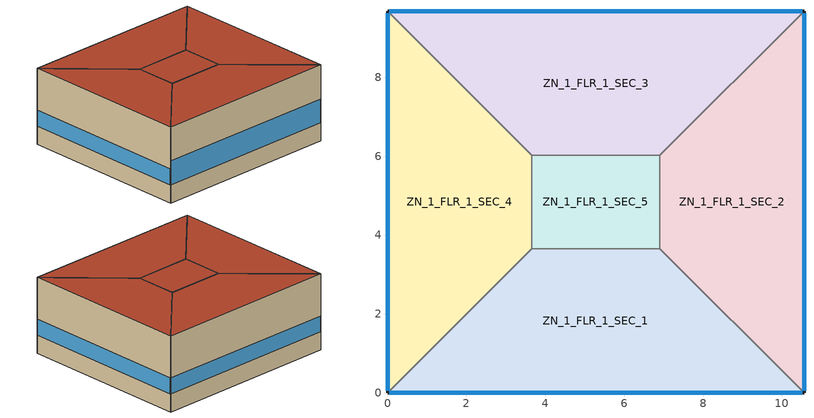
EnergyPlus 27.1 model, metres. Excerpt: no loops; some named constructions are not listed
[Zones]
ZN_1_FLR_1_SEC_1
 floor ground (ASHRAE 90.1-2004_Sec 5.5-4_Unheated_Ext-slab): 3.66,3.66 6.9,3.66 10.56,0 0,0 z0
 wall outside (CBECS_New_Restaurant_North_Mass_Ext-wall): 0,0 10.56,0 z0:4.22
 wall to ZN_1_FLR_1_SEC_2 (ASHRAE 90.1-2004_Sec 5.5-4_Interior Wall_Int-Wall): 10.56,0 6.9,3.66 z0:4.22
 wall to ZN_1_FLR_1_SEC_5 (ASHRAE 90.1-2004_Sec 5.5-4_Interior Wall_Int-Wall): 6.9,3.66 3.66,3.66 z0:4.22
 wall to ZN_1_FLR_1_SEC_4 (ASHRAE 90.1-2004_Sec 5.5-4_Interior Wall_Int-Wall): 3.66,3.66 0,0 z0:4.22
 window (CBECS_Windows_Single_Pane_Tinted_0_1_fixed_north_window): 0.05,0 10.51,0 z1:2.33
 roof outside (CBECS_New_Restaurant_North_IEAD_Roof): 0,0 10.56,0 6.9,3.66 3.66,3.66 z4.22
ZN_1_FLR_1_SEC_2
 floor ground (ASHRAE 90.1-2004_Sec 5.5-4_Unheated_Ext-slab): 6.9,3.66 6.9,6.02 10.56,9.68 10.56,0 z0
 wall outside (CBECS_New_Restaurant_North_Mass_Ext-wall): 10.56,0 10.56,9.68 z0:4.22
 wall to ZN_1_FLR_1_SEC_3 (ASHRAE 90.1-2004_Sec 5.5-4_Interior Wall_Int-Wall): 10.56,9.68 6.9,6.02 z0:4.22
 wall to ZN_1_FLR_1_SEC_5 (ASHRAE 90.1-2004_Sec 5.5-4_Interior Wall_Int-Wall): 6.9,6.02 6.9,3.66 z0:4.22
 window (CBECS_Windows_Single_Pane_Tinted_0_1_fixed_west_window): 10.56,0.05 10.56,9.63 z1:1.89
 roof outside (CBECS_New_Restaurant_North_IEAD_Roof): 10.56,0 10.56,9.68 6.9,6.02 6.9,3.66 z4.22
ZN_1_FLR_1_SEC_3
 floor ground (ASHRAE 90.1-2004_Sec 5.5-4_Unheated_Ext-slab): 0,9.68 10.56,9.68 6.9,6.02 3.66,6.02 z0
 wall outside (CBECS_New_Restaurant_North_Mass_Ext-wall): 10.56,9.68 0,9.68 z0:4.22
 wall to ZN_1_FLR_1_SEC_5 (ASHRAE 90.1-2004_Sec 5.5-4_Interior Wall_Int-Wall): 3.66,6.02 6.9,6.02 z0:4.22
 wall to ZN_1_FLR_1_SEC_4 (ASHRAE 90.1-2004_Sec 5.5-4_Interior Wall_Int-Wall): 0,9.68 3.66,6.02 z0:4.22
 window (CBECS_Windows_Single_Pane_Tinted_0_1_fixed_south_window): 10.51,9.68 0.05,9.68 z1:1.89
 roof outside (CBECS_New_Restaurant_North_IEAD_Roof): 3.66,6.02 6.9,6.02 10.56,9.68 0,9.68 z4.22
ZN_1_FLR_1_SEC_4
 floor ground (ASHRAE 90.1-2004_Sec 5.5-4_Unheated_Ext-slab): 0,9.68 3.66,6.02 3.66,3.66 0,0 z0
 wall outside (CBECS_New_Restaurant_North_Mass_Ext-wall): 0,9.68 0,0 z0:4.22
 wall to ZN_1_FLR_1_SEC_5 (ASHRAE 90.1-2004_Sec 5.5-4_Interior Wall_Int-Wall): 3.66,3.66 3.66,6.02 z0:4.22
 window (CBECS_Windows_Single_Pane_Tinted_0_1_fixed_east_window): 0,9.63 0,0.05 z1:1.89
 roof outside (CBECS_New_Restaurant_North_IEAD_Roof): 0,0 3.66,3.66 3.66,6.02 0,9.68 z4.22
ZN_1_FLR_1_SEC_5
 floor ground (ASHRAE 90.1-2004_Sec 5.5-4_Unheated_Ext-slab): 3.66,6.02 6.9,6.02 6.9,3.66 3.66,3.66 z0
 roof outside (CBECS_New_Restaurant_North_IEAD_Roof): 3.66,3.66 6.9,3.66 6.9,6.02 3.66,6.02 z4.22
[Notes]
MicroCogeneration.idf
Basic file description:  1 story building divided into four exterior and one interior conditioned zones.
Highlights:              Small food service building with cogeneration and multiple electric load centers
A combustion MicroCHP follows thermal loads with electrical limiting.
MicroCHP unit data from measurements conducted by IEA/ECBCS Annex 42 for
a Senertech internal combustion engine production unit
A solid oxide fuel cell (SOFC) operates as a baseload cogenerator.
SOFC unit data from measurements by IEA/ECBCS Annex 42 for FCT prototype unit
REFERENCE: "Experimental Investigation of Residential Cogeneration Devices and Calibration
of Annex 42 Models." A report of Subtask B of IEA/ECBCS Annex 42.  ISBN No. 978-0-662-47523-1.
available from http://cogen-sim.net/
A fake, continuous wind turbine is modeled using a Combustion Turbine model with null fuel use curves.
Simulation Location/Run: Newark NJ, USA  , 1 run period,
Location:                Newark, NJ
Design Days:             NEWARK_NJ_USA Annual Heating 99.6%, MaxDB=-12.1°C
NEWARK_NJ_USA Annual Cooling (DB=>MWB) .4%, MaxDB=34.1°C MWB=23.8°C
Run Period (Weather File): Winter 1/7 to 1/11 (Newark NJ TMY2-based    )
Run Control:             Zone and System sizing with weather file run control (no design days run)
Building: Small, intensive fast food service.  single floor rectangular building 5 zones - 4 exterior, 1 interior.
Generated as an existing stock model from CBECS survey building ID 2859 but with PTACs and central hyrdonic heat for cogen study.
There are windows on all 4 facades. The window to wall ratio averages .236 .
Floor Area:       102.19 m2
Number of Stories: 1
Zone Description Details:
Internal gains description:     lighting is 17.5 watts/m2, food service equip is 69.2 watts/m2.  Occupancy is 2.43 m2/person
per 100 ft2 of floor area. The infiltration is 0.65 air changes per hour.
Interzone Surfaces:             6 interzone surfaces
Internal Mass:                  Yes
Lights:                         Yes
Windows:                        Banded
Detached Shading:               None
Daylight:                       None
Natural Ventilation:            None
Compact Schedules:              Yes
HVAC:                           PTACs with hot water reheat coils.  Hydronic hot water plant configured for cogeneration.
Zonal Equipment:                PTAC
Central Air Handling Equipment: No
System Equipment Autosize:      Yes
Purchased Cooling:              None
Purchased Heating:              None
Coils:                          DX, COIL:WATER:SIMPLEHEATING
Pumps:                          PUMP:CONSTANT SPEED
Boilers:                        None
Chillers:                       None
Standard Reports:               Yes
Timestep or Hourly Variables:   Hourly
Time bins Report:               None
HTML Report:                    Yes
Environmental Emissions:        None
Utility Tariffs:                Yes
US National Holidays
